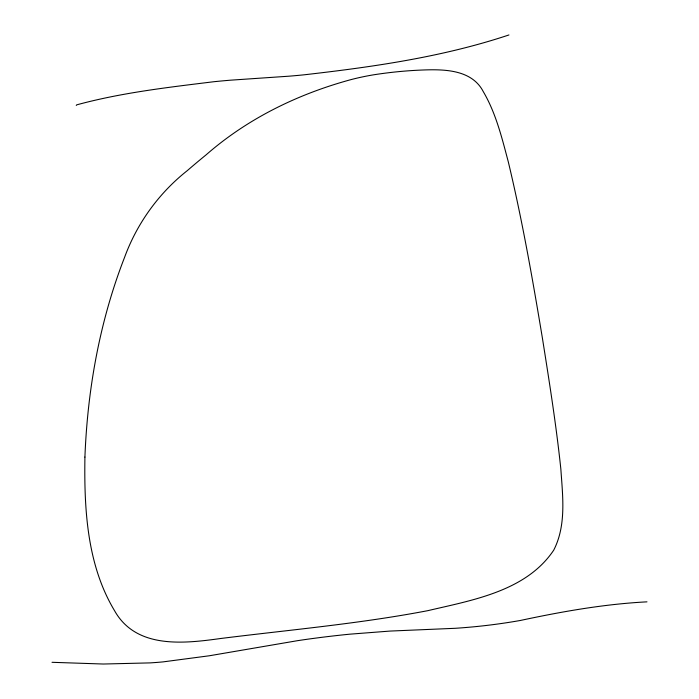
<?xml version="1.0" encoding="UTF-8"?>
<svg xmlns="http://www.w3.org/2000/svg" width="699" height="699" viewBox="0 0 699 699"><rect width="100%" height="100%" fill="white"/><g stroke="black" fill="none" stroke-linecap="round" stroke-linejoin="round"><path stroke-width="1.05" d="M76.261 105.462L76.628 104.876C121.381 92.67 167.926 87.384 213.929 81.713A469.405 250.46 -3.8 0 1 230.399 80.193L288.94 76.191A1664.433 1157.028 85.2 0 0 303.724 74.854C372.969 66.947 442.624 57.073 508.951 34.95M646.986 601.848C604.242 604.067 562.101 611.546 520.327 620.476A244.493 100.106 -8 0 1 464.433 627.623A237.363 96.759 -7.9 0 1 455.215 628.296L390.025 631.075L349.823 634.176A311.352 90.87 -5.4 0 0 320.072 637.54L310.662 638.781A285.935 84.806 -5.3 0 0 297.276 640.721L209.307 655.776L162.946 661.901A174.567 66.886 -1.8 0 1 150.241 662.888L103.321 664.024L52.014 662.303M84.92 457.076C84.098 509.23 86.991 564.871 114.557 610.708C136.122 649.153 183.82 643.604 220.648 638.502C289.779 629.851 359.321 623.77 427.823 610.664C472.55 600.118 526.19 591.249 553.713 550.174C566.522 525.229 562.669 496.08 560.86 469.178C556.238 425.219 549.3 381.558 542.372 337.923C532.568 278.945 522.24 219.993 508.295 161.836C501.926 137.86 495.967 113.247 483.297 91.656C472.611 70.94 447.657 69.341 427.176 69.865C409.177 70.363 391.204 72.049 373.415 74.845A204.973 161.53 -5 0 0 351.719 79.424C298.499 93.745 247.796 118.358 206.161 154.802A1347.838 1038.6 45 0 0 187.332 170.6C158.856 193.099 137.074 223.226 124.588 257.319C99.791 320.902 87.532 389.011 84.92 457.076"/></g></svg>
